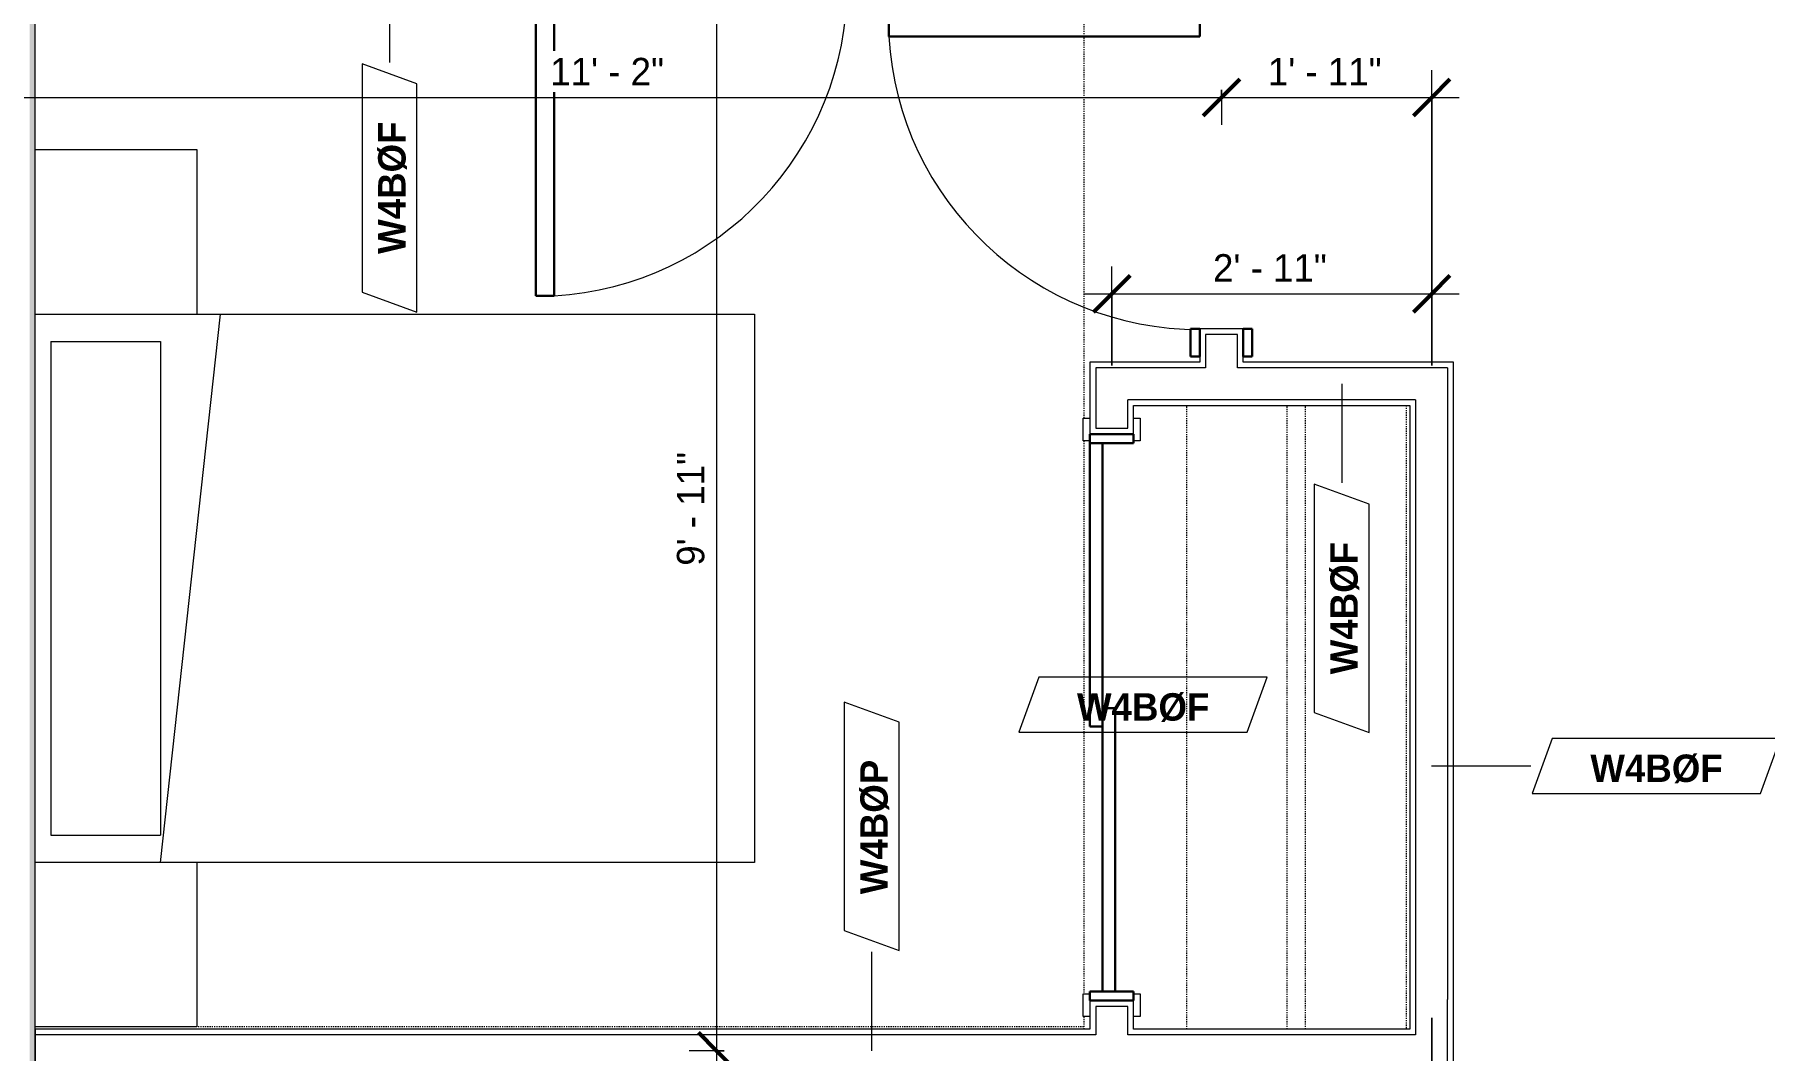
# Model space of a CAD drawing. Header units: inches. Extents: x -4010 to -1814, y 9846 to 12241.
# Drawn here: x -2912.1 to -2722.9, y 11449.3 to 11560.4 of the extents above; entities that cross this region are included whole.
import ezdxf

# ---------------------------------------------------------------- set-up
doc = ezdxf.new("R2010")
doc.units = ezdxf.units.IN
doc.header["$MEASUREMENT"] = 0
doc.linetypes.add('Dash', pattern=[0.25, 0.125, -0.125])
for name, color, linetype, lineweight in [('0-1', 7, 'Continuous', 5), ('A-ANNO-DIMS', 211, 'Continuous', 9), ('A-ANNO-DIMS-32', 211, 'Continuous', 9), ('A-DOOR-3', 31, 'Continuous', 9), ('A-DOOR-4', 31, 'Continuous', 30), ('A-DOOR-FRAM-3', 31, 'Continuous', 30), ('A-WALL', 113, 'Continuous', 18), ('A-WALL-3', 113, 'Continuous', 9), ('A-WALL-IDEN', 211, 'Continuous', 9), ('I-FURN', 30, 'Continuous', 9), ('I-FURN-HDLN', 30, 'Dash', 9), ('I-WALL-1', 21, 'Continuous', 18), ('I-WALL-3', 7, 'Continuous', 9), ('Q-CASE', 31, 'Continuous', 9), ('Q-CASE-HDLN', 31, 'Dash', 9)]:
    doc.layers.add(name, color=color, linetype=linetype, lineweight=lineweight)
doc.styles.add('Century Gothic', font='ufonts.com_century-gothic.ttf', dxfattribs={"height": 3})
doc.styles.add('Century Gothic_B_1', font='GOTHICB.TTF', dxfattribs={"height": 3})
doc.dimstyles.new('OD_1__HACK_2', dxfattribs={"dimscale": 12, "dimtxt": 3.132505, "dimasz": 0.333333, "dimexe": 0.25, "dimexo": 0.166667, "dimgap": 0.041667, "dimtad": 1, "dimdec": 4, "dimrnd": 0.0625, "dimzin": 3, "dimdsep": 46, "dimlunit": 4, "dimtxsty": 'Century Gothic', "dimblk1": 'OBLIQUE', "dimblk2": 'OBLIQUE', "dimsah": 1, "dimcen": 0.09, "dimdle": 0.25, "dimazin": 0, "dimtfac": 1, "dimtdec": 4, "dimtix": 1, "dimtmove": 0, "dimatfit": 3, "dimfxl": 1, "dimtvp": 1, "dimtfill": 1, "dimfrac": 2, "dimtolj": 1, "dimtzin": 0, "dimarcsym": 2})

# ---------------------------------------------------------------- blocks, each defined once
blk = doc.blocks.new('CTR - 1st Phase - Common Walls_rvt-1-UNIT PLANS - 1ST FLOOR')
at = {"layer": 'I-WALL-1'}
blk.add_hatch(color=256, dxfattribs=at).paths.add_polyline_path([(-2912.7, 11284.29), (-2912.07, 11284.29), (-2912.07, 11641.24), (-2912.7, 11641.24), (-2912.7, 11342.82)], flags=0)
at = {"layer": 'I-WALL-3'}
blk.add_line((-2912.07, 11284.29), (-2912.07, 11640.61), dxfattribs=at)
blk = doc.blocks.new('SLIDING - FLUSH - 5-0 x 6-8-3203586-UNIT PLANS - 1ST FLOOR')
at = {"layer": 'A-DOOR-3'}
for p, q in [((-32.75, 3.25), (-30.25, 3.25)), ((-32.75, 2.5), (-32.75, 3.25)), ((-30.25, 2.5), (-32.75, 2.5)), ((-30.25, 3.25), (-30.25, 2.5)), ((30.25, 3.25), (32.75, 3.25)), ((30.25, 2.5), (30.25, 3.25)), ((32.75, 2.5), (30.25, 2.5)), ((32.75, 3.25), (32.75, 2.5)), ((-32.75, -2.25), (-30.25, -2.25)), ((-32.75, -3), (-32.75, -2.25)), ((-30.25, -3), (-32.75, -3)), ((-30.25, -2.25), (-30.25, -3)), ((30.25, -2.25), (32.75, -2.25)), ((30.25, -3), (30.25, -2.25)), ((32.75, -3), (30.25, -3)), ((32.75, -2.25), (32.75, -3))]:
    blk.add_line(p, q, dxfattribs=at)
at = {"layer": 'A-DOOR-4'}
for p, q in [((-1, -0.88), (-1, 0.5)), ((-1, 0.5), (30, 0.5)), ((30, 0.5), (30, -0.88)), ((-30, -2.25), (-30, -0.88)), ((-30, -0.88), (1, -0.88)), ((30, -0.88), (-1, -0.88)), ((1, -0.88), (1, -2.25)), ((1, -2.25), (-30, -2.25))]:
    blk.add_line(p, q, dxfattribs=at)
at = {"layer": 'A-DOOR-FRAM-3'}
for p, q in [((-31, -2.25), (-31, 2.5)), ((-31, 2.5), (-30, 2.5)), ((-30, 2.5), (-30, -2.25)), ((30, 2.5), (31, 2.5)), ((30, -2.25), (30, 2.5)), ((31, 2.5), (31, -2.25)), ((-30, -2.25), (-31, -2.25)), ((31, -2.25), (30, -2.25))]:
    blk.add_line(p, q, dxfattribs=at)
blk = doc.blocks.new('SWING - SINGLE - FLUSH - 2-10 x 6-8 - PRIVACY-3199407-UNIT PLANS - 1ST FLOOR')
at = {"layer": 'A-DOOR-3'}
blk.add_arc((17, 2.37), 34.07, 93.3657, 180, dxfattribs=at)
at = {"layer": 'A-DOOR-4'}
for p, q in [((15, 2.37), (15, 36.38)), ((17, 36.38), (15, 36.38)), ((17, 2.37), (17, 36.38)), ((17, 2.37), (15, 2.37))]:
    blk.add_line(p, q, dxfattribs=at)
at = {"layer": 'A-DOOR-FRAM-3'}
for p, q in [((-17, 3.37), (-20, 3.37)), ((-20, 3.37), (-20, 2.37)), ((-20, 2.37), (-17, 2.37)), ((-17, 2.37), (-17, 3.37)), ((20, 3.37), (17, 3.37)), ((17, 3.37), (17, 2.37)), ((17, 2.37), (20, 2.37)), ((20, 2.37), (20, 3.37)), ((-17, -2.38), (-20, -2.38)), ((-20, -2.38), (-20, -3.38)), ((-20, -3.38), (-17, -3.38)), ((-17, -3.38), (-17, -2.38)), ((20, -2.38), (17, -2.38)), ((17, -2.38), (17, -3.38)), ((17, -3.38), (20, -3.38)), ((20, -3.38), (20, -2.38))]:
    blk.add_line(p, q, dxfattribs=at)
blk = doc.blocks.new('OD_CW_Closet - OD_CW_Closet-3786599-UNIT PLANS - 1ST FLOOR')
at = {"layer": 'Q-CASE-HDLN'}
for p, q in [((0.74, -24), (0.74, 0)), ((0.74, 0), (68.99, 0)), ((68.99, 0), (68.99, -24)), ((0.74, -11), (68.99, -11)), ((0.74, -13), (68.99, -13)), ((68.99, -24), (0.74, -24))]:
    blk.add_line(p, q, dxfattribs=at)
blk = doc.blocks.new('Bed-Standard - Queen 60_ x 79_-V143-UNIT PLANS - 1ST FLOOR')
at = {"layer": 'I-FURN'}
for p, q in [((-19.31, 41.3), (40.69, 41.3)), ((-19.31, -37.39), (-19.31, 41.3)), ((40.69, 41.3), (40.69, -37.39)), ((40.69, -23.7), (-19.31, -17.13)), ((-16.31, -23.7), (37.69, -23.7)), ((-16.31, -35.7), (-16.31, -23.7)), ((37.69, -35.7), (37.69, -23.7)), ((-16.31, -35.7), (37.69, -35.7))]:
    blk.add_line(p, q, dxfattribs=at)
at = {"layer": 'I-FURN-HDLN'}
for p, q in [((-55.31, 77.3), (-7.94, 77.3)), ((-5.44, 77.3), (55.06, 77.3)), ((57.56, 77.3), (58.94, 77.3)), ((58.69, 77.3), (58.69, -37.39)), ((63.69, 77.3), (64.69, 77.3)), ((64.69, 77.3), (64.69, 75.61)), ((64.69, 68.86), (64.69, -13.39)), ((-55.31, 17.36), (-55.31, 51.36)), ((-55.31, -37.39), (-55.31, -37.2))]:
    blk.add_line(p, q, dxfattribs=at)
blk = doc.blocks.new('Table-Night Stand - 18_ x 18_ x 24_-V144-UNIT PLANS - 1ST FLOOR')
at = {"layer": 'I-FURN'}
for p, q in [((0.15, 0), (18.15, 0)), ((18.15, 0), (18.15, -17.69))]:
    blk.add_line(p, q, dxfattribs=at)
blk = doc.blocks.new('Table-Night Stand - 18_ x 18_ x 24_-V145-UNIT PLANS - 1ST FLOOR')
at = {"layer": 'I-FURN'}
for p, q in [((0.15, 0), (18.15, 0)), ((0.15, -17.69), (0.15, 0))]:
    blk.add_line(p, q, dxfattribs=at)
blk = doc.blocks.new('DIMBLOCK238-UNIT PLANS - 1ST FLOOR')
at = {"layer": 'A-ANNO-DIMS-32', "lineweight": 50}
for p, q in [((-2837.54, 11568.24), (-2839.54, 11570.24)), ((-2837.54, 11568.24), (-2835.54, 11566.24)), ((-2837.54, 11449.24), (-2839.54, 11451.24)), ((-2837.54, 11449.24), (-2835.54, 11447.24))]:
    blk.add_line(p, q, dxfattribs=at)
at = {"layer": 'A-ANNO-DIMS-32'}
for p, q in [((-2836.71, 11568.24), (-2840.54, 11568.24)), ((-2837.54, 11568.24), (-2837.54, 11449.24)), ((-2837.54, 11568.24), (-2836.71, 11568.24)), ((-2836.71, 11449.24), (-2840.54, 11449.24)), ((-2837.54, 11449.24), (-2836.71, 11449.24))]:
    blk.add_line(p, q, dxfattribs=at)
at = {"layer": 'A-ANNO-DIMS-32', "color": 0, "insert": (-2841.89, 11502.33), "char_height": 3, "width": 15.394, "attachment_point": 1, "rotation": 90, "line_spacing_factor": 0.984502, "style": 'Century Gothic', "bg_fill": 3, "box_fill_scale": 1.25, "bg_fill_color": 256, "bg_fill_true_color": 13158600, "bg_fill_transparency": 0}
blk.add_mtext('9\' - 11"', dxfattribs=at)
blk = doc.blocks.new('_Oblique')
at = {"color": 0, "linetype": 'ByBlock', "lineweight": -2}
blk.add_line((-0.5, -0.5), (0.5, 0.5), dxfattribs=at)
blk = doc.blocks.new('DIMBLOCK239-UNIT PLANS - 1ST FLOOR')
at = {"layer": 'A-ANNO-DIMS-32', "lineweight": 50}
for p, q in [((-2837.54, 11449.24), (-2839.54, 11451.24)), ((-2837.54, 11449.24), (-2835.54, 11447.24)), ((-2837.54, 11414.24), (-2839.54, 11416.24)), ((-2837.54, 11414.24), (-2835.54, 11412.24))]:
    blk.add_line(p, q, dxfattribs=at)
at = {"layer": 'A-ANNO-DIMS-32'}
for p, q in [((-2836.71, 11449.24), (-2840.54, 11449.24)), ((-2837.54, 11449.24), (-2837.54, 11411.24)), ((-2837.54, 11449.24), (-2836.71, 11449.24)), ((-2804.45, 11414.24), (-2840.54, 11414.24)), ((-2837.54, 11414.24), (-2804.45, 11414.24))]:
    blk.add_line(p, q, dxfattribs=at)
at = {"layer": 'A-ANNO-DIMS-32', "color": 0, "insert": (-2841.89, 11425.33), "char_height": 3, "width": 15.394, "attachment_point": 1, "rotation": 90, "line_spacing_factor": 0.984502, "style": 'Century Gothic', "bg_fill": 3, "box_fill_scale": 1.25, "bg_fill_color": 256, "bg_fill_true_color": 13158600, "bg_fill_transparency": 0}
blk.add_mtext('2\' - 11"', dxfattribs=at)
blk = doc.blocks.new('DIMBLOCK240-UNIT PLANS - 1ST FLOOR')
at = {"layer": 'A-ANNO-DIMS-32'}
for p, q in [((-2794.32, 11524.24), (-2794.32, 11535.07)), ((-2759.32, 11524.24), (-2759.32, 11535.07)), ((-2797.32, 11532.07), (-2756.32, 11532.07)), ((-2794.32, 11532.07), (-2794.32, 11524.24)), ((-2759.32, 11532.07), (-2759.32, 11524.24))]:
    blk.add_line(p, q, dxfattribs=at)
at = {"layer": 'A-ANNO-DIMS-32', "lineweight": 50}
for p, q in [((-2794.32, 11532.07), (-2792.32, 11534.07)), ((-2759.32, 11532.07), (-2757.32, 11534.07)), ((-2794.32, 11532.07), (-2796.32, 11530.07)), ((-2759.32, 11532.07), (-2761.32, 11530.07))]:
    blk.add_line(p, q, dxfattribs=at)
at = {"layer": 'A-ANNO-DIMS-32', "color": 0, "insert": (-2783.24, 11536.42), "char_height": 3, "width": 15.394, "attachment_point": 1, "line_spacing_factor": 0.984502, "style": 'Century Gothic', "bg_fill": 3, "box_fill_scale": 1.25, "bg_fill_color": 256, "bg_fill_true_color": 13158600, "bg_fill_transparency": 0}
blk.add_mtext('2\' - 11"', dxfattribs=at)
blk = doc.blocks.new('DIMBLOCK242-UNIT PLANS - 1ST FLOOR')
at = {"layer": 'A-ANNO-DIMS-32'}
for p, q in [((-2759.32, 11452.86), (-2759.32, 11401.82)), ((-2759.32, 11404.82), (-2759.32, 11452.86)), ((-2802.45, 11412.24), (-2802.45, 11401.82)), ((-2802.45, 11404.82), (-2802.45, 11412.24)), ((-2802.45, 11404.82), (-2756.32, 11404.82))]:
    blk.add_line(p, q, dxfattribs=at)
at = {"layer": 'A-ANNO-DIMS-32', "lineweight": 50}
for p, q in [((-2802.45, 11404.82), (-2800.45, 11406.82)), ((-2759.32, 11404.82), (-2757.32, 11406.82)), ((-2802.45, 11404.82), (-2804.45, 11402.82)), ((-2759.32, 11404.82), (-2761.32, 11402.82))]:
    blk.add_line(p, q, dxfattribs=at)
at = {"layer": 'A-ANNO-DIMS-32', "color": 0, "insert": (-2789.96, 11409.17), "char_height": 3, "width": 21.7784, "attachment_point": 1, "line_spacing_factor": 0.984502, "style": 'Century Gothic', "bg_fill": 3, "box_fill_scale": 1.25, "bg_fill_color": 256, "bg_fill_true_color": 13158600, "bg_fill_transparency": 0}
blk.add_mtext('3\' - 7 1/8"', dxfattribs=at)
blk = doc.blocks.new('DIMBLOCK243-UNIT PLANS - 1ST FLOOR')
at = {"layer": 'A-ANNO-DIMS-32', "lineweight": 50}
for p, q in [((-2916.32, 11553.56), (-2914.32, 11555.56)), ((-2782.32, 11553.56), (-2780.32, 11555.56)), ((-2916.32, 11553.56), (-2918.32, 11551.56)), ((-2782.32, 11553.56), (-2784.32, 11551.56))]:
    blk.add_line(p, q, dxfattribs=at)
at = {"layer": 'A-ANNO-DIMS-32'}
for p, q in [((-2916.32, 11554.39), (-2916.32, 11550.56)), ((-2916.32, 11553.56), (-2916.32, 11554.39)), ((-2782.32, 11554.39), (-2782.32, 11550.56)), ((-2782.32, 11553.56), (-2782.32, 11554.39)), ((-2919.32, 11553.56), (-2782.32, 11553.56))]:
    blk.add_line(p, q, dxfattribs=at)
at = {"layer": 'A-ANNO-DIMS-32', "color": 0, "insert": (-2855.74, 11557.9), "char_height": 3, "width": 15.394, "attachment_point": 1, "line_spacing_factor": 0.984502, "style": 'Century Gothic', "bg_fill": 3, "box_fill_scale": 1.25, "bg_fill_color": 256, "bg_fill_true_color": 13158600, "bg_fill_transparency": 0}
blk.add_mtext('11\' - 2"', dxfattribs=at)
blk = doc.blocks.new('DIMBLOCK244-UNIT PLANS - 1ST FLOOR')
at = {"layer": 'A-ANNO-DIMS-32'}
for p, q in [((-2759.32, 11524.24), (-2759.32, 11556.56)), ((-2782.32, 11554.39), (-2782.32, 11550.56)), ((-2782.32, 11553.56), (-2782.32, 11554.39)), ((-2782.32, 11553.56), (-2756.32, 11553.56)), ((-2759.32, 11553.56), (-2759.32, 11524.24))]:
    blk.add_line(p, q, dxfattribs=at)
at = {"layer": 'A-ANNO-DIMS-32', "lineweight": 50}
for p, q in [((-2782.32, 11553.56), (-2780.32, 11555.56)), ((-2759.32, 11553.56), (-2757.32, 11555.56)), ((-2782.32, 11553.56), (-2784.32, 11551.56)), ((-2759.32, 11553.56), (-2761.32, 11551.56))]:
    blk.add_line(p, q, dxfattribs=at)
at = {"layer": 'A-ANNO-DIMS-32', "color": 0, "insert": (-2777.24, 11557.9), "char_height": 3, "width": 15.394, "attachment_point": 1, "line_spacing_factor": 0.984502, "style": 'Century Gothic', "bg_fill": 3, "box_fill_scale": 1.25, "bg_fill_color": 256, "bg_fill_true_color": 13158600, "bg_fill_transparency": 0}
blk.add_mtext('1\' - 11"', dxfattribs=at)
blk = doc.blocks.new('Wall Tag - Arch Wall-3956453-UNIT PLANS - 1ST FLOOR')
at = {"layer": 'A-WALL-IDEN'}
for p, q in [((-0.3561, 0.0937), (-0.4244, -0.0937)), ((0.4244, 0.0937), (-0.3561, 0.0937)), ((0.3561, -0.0937), (0.4244, 0.0937)), ((-0.4244, -0.0937), (0.3561, -0.0937))]:
    blk.add_line(p, q, dxfattribs=at)

msp = doc.modelspace()

# ---------------------------------------------------------------- linework, layer by layer
at = {"layer": 'A-WALL'}
for p, q in [((-2784.07374, 11527.6144), (-2784.07374, 11523.9894)), ((-2780.57374, 11527.6144), (-2784.07374, 11527.6144)), ((-2780.57374, 11523.9894), (-2780.57374, 11527.6144)), ((-2796.07374, 11523.9894), (-2796.07374, 11517.3644)), ((-2784.07374, 11523.9894), (-2796.07374, 11523.9894)), ((-2757.57374, 11523.9894), (-2780.57374, 11523.9894)), ((-2757.57374, 11523.9894), (-2757.57374, 11454.85981)), ((-2792.57374, 11517.3644), (-2792.57374, 11520.4894)), ((-2761.07374, 11520.4894), (-2792.57374, 11520.4894)), ((-2761.07374, 11520.4894), (-2761.07374, 11454.85981)), ((-2796.07374, 11517.3644), (-2792.57374, 11517.3644)), ((-2792.57374, 11454.1144), (-2796.07374, 11454.1144)), ((-2796.07374, 11454.1144), (-2796.07374, 11450.9894)), ((-2792.57374, 11450.9894), (-2792.57374, 11454.1144)), ((-2761.07374, 11454.85981), (-2761.07374, 11450.9894)), ((-2757.57374, 11446.4894), (-2757.57374, 11454.85981)), ((-2796.07374, 11450.9894), (-2912.07374, 11450.9894)), ((-2761.07374, 11450.9894), (-2792.57374, 11450.9894))]:
    msp.add_line(p, q, dxfattribs=at)
at = {"layer": 'A-WALL-3'}
for p, q in [((-2784.69874, 11528.2394), (-2784.69874, 11524.6144)), ((-2779.94874, 11528.2394), (-2784.69874, 11528.2394)), ((-2779.94874, 11524.6144), (-2779.94874, 11528.2394)), ((-2796.69874, 11524.6144), (-2796.69874, 11516.7394)), ((-2784.69874, 11524.6144), (-2796.69874, 11524.6144)), ((-2756.94874, 11524.6144), (-2779.94874, 11524.6144)), ((-2756.94874, 11454.85981), (-2756.94874, 11524.6144)), ((-2791.94874, 11516.7394), (-2791.94874, 11519.8644)), ((-2791.94874, 11519.8644), (-2761.69874, 11519.8644)), ((-2761.69874, 11519.8644), (-2761.69874, 11454.85981)), ((-2796.69874, 11516.7394), (-2791.94874, 11516.7394)), ((-2796.69874, 11454.7394), (-2796.69874, 11451.6144)), ((-2791.94874, 11454.7394), (-2796.69874, 11454.7394)), ((-2791.94874, 11451.6144), (-2791.94874, 11454.7394)), ((-2761.69874, 11454.85981), (-2761.69874, 11451.6144)), ((-2756.94874, 11445.8644), (-2756.94874, 11454.85981)), ((-2796.69874, 11451.6144), (-2912.07374, 11451.6144)), ((-2912.07374, 11451.6144), (-2912.07374, 11446.8644)), ((-2761.69874, 11451.6144), (-2791.94874, 11451.6144))]:
    msp.add_line(p, q, dxfattribs=at)
at = {"layer": 'A-WALL-IDEN'}
msp.add_line((-2759.32374, 11480.42307), (-2748.48058, 11480.42307), dxfattribs=at)

# ---------------------------------------------------------------- block references
at = {"layer": '0-1'}
msp.add_blockref('CTR - 1st Phase - Common Walls_rvt-1-UNIT PLANS - 1ST FLOOR', (0, 0), dxfattribs=at)
at = {"layer": 'A-DOOR-3'}
for name, p, rotation in [('SWING - SINGLE - FLUSH - 2-10 x 6-8 - PRIVACY-3199407-UNIT PLANS - 1ST FLOOR', (-2840.32374, 11568.2394), 180), ('SWING - SINGLE - FLUSH - 2-10 x 6-8 - PRIVACY-3199407-UNIT PLANS - 1ST FLOOR', (-2782.32374, 11545.2394), 89.99999999996638), ('SLIDING - FLUSH - 5-0 x 6-8-3203586-UNIT PLANS - 1ST FLOOR', (-2794.44874, 11485.7394), 269.9999999999577)]:
    msp.add_blockref(name, p, dxfattribs=dict(at, rotation=rotation))
at = {"layer": 'A-WALL-IDEN', "xscale": 31.99999999999999, "yscale": 31.99999999999999, "zscale": 31.99999999999999, "rotation": 89.99999999999991}
for p in [(-2769.15926, 11497.66454), (-2820.57232, 11473.81426)]:
    msp.add_blockref('Wall Tag - Arch Wall-3956453-UNIT PLANS - 1ST FLOOR', p, dxfattribs=at)
at = {"layer": 'A-WALL-IDEN', "xscale": 31.99999999999999, "yscale": 31.99999999999999, "zscale": 31.99999999999999}
for p in [(-2790.90572, 11487.13373), (-2734.74888, 11480.42307)]:
    msp.add_blockref('Wall Tag - Arch Wall-3956453-UNIT PLANS - 1ST FLOOR', p, dxfattribs=at)
at = {"layer": 'I-FURN', "rotation": 269.9999999999706}
for name, p in [('Bed-Standard - Queen 60_ x 79_-V143-UNIT PLANS - 1ST FLOOR', (-2874.68274, 11510.55292)), ('Table-Night Stand - 18_ x 18_ x 24_-V145-UNIT PLANS - 1ST FLOOR', (-2894.38765, 11548.01139)), ('Table-Night Stand - 18_ x 18_ x 24_-V144-UNIT PLANS - 1ST FLOOR', (-2894.38765, 11470.01139))]:
    msp.add_blockref(name, p, dxfattribs=at)
at = {"layer": 'Q-CASE', "rotation": 89.99999999997871}
msp.add_blockref('OD_CW_Closet - OD_CW_Closet-3786599-UNIT PLANS - 1ST FLOOR', (-2786.11241, 11450.87669), dxfattribs=at)

# ---------------------------------------------------------------- texts
at = {"layer": 'A-WALL-IDEN', "char_height": 3, "attachment_point": 1, "rotation": 90, "style": 'Century Gothic_B_1'}
for s, insert, width in [('W4BØF', (-2770.40679, 11490.44861), 17.372), ('W4BØP', (-2821.81986, 11466.38416), 17.877)]:
    msp.add_mtext(s, dxfattribs=dict(at, insert=insert, width=width))
at = {"layer": 'A-WALL-IDEN', "char_height": 3, "width": 17.372, "attachment_point": 1, "style": 'Century Gothic_B_1'}
for insert in [(-2798.12164, 11488.38127), (-2741.9648, 11481.67061)]:
    msp.add_mtext('W4BØF', dxfattribs=dict(at, insert=insert))

# ---------------------------------------------------------------- next in the draw order: dimensions: what is measured, and where the dimension line sits
at = {"layer": 'A-ANNO-DIMS'}
dim = msp.add_linear_dim(base=(-2837.54024, 11449.2394), p1=(-2834.71182, 11568.2394), p2=(-2834.71182, 11449.2394), angle=90, dimstyle='OD_1__HACK_2', override={"dimpost": '<>', "dimfxl": 119}, dxfattribs=at)
dim.commit()
dim.dimension.update_dxf_attribs({"geometry": 'DIMBLOCK238-UNIT PLANS - 1ST FLOOR', "text_midpoint": (-2839.6157, 11508.7394)})
dim = msp.add_linear_dim(base=(-2759.32374, 11532.07194), p1=(-2794.32374, 11522.2394), p2=(-2759.32374, 11522.2394), dimstyle='OD_1__HACK_2', override={"dimpost": '<>', "dimfxl": 35}, dxfattribs=at)
dim.commit()
dim.dimension.update_dxf_attribs({"geometry": 'DIMBLOCK240-UNIT PLANS - 1ST FLOOR', "text_midpoint": (-2776.82374, 11534.10967)})

# ---------------------------------------------------------------- next in the draw order: dimensions: what is measured, and where the dimension line sits
dim = msp.add_linear_dim(base=(-2782.32374, 11553.55963), p1=(-2916.32374, 11556.38806), p2=(-2782.32374, 11556.38806), dimstyle='OD_1__HACK_2', override={"dimpost": '<>', "dimfxl": 134}, dxfattribs=at)
dim.commit()
dim.dimension.update_dxf_attribs({"geometry": 'DIMBLOCK243-UNIT PLANS - 1ST FLOOR', "text_midpoint": (-2849.32374, 11555.59736)})
dim = msp.add_linear_dim(base=(-2837.54024, 11414.2394), p1=(-2834.71182, 11449.2394), p2=(-2802.44874, 11414.2394), angle=90, dimstyle='OD_1__HACK_2', override={"dimpost": '<>', "dimfxl": 47.601537}, dxfattribs=at)
dim.commit()
dim.dimension.update_dxf_attribs({"geometry": 'DIMBLOCK239-UNIT PLANS - 1ST FLOOR', "text_midpoint": (-2839.57797, 11431.7394)})

# ---------------------------------------------------------------- next in the draw order: linework, layer by layer
at = {"layer": 'A-WALL-IDEN'}
for p, q in [((-2873.31812, 11568.2394), (-2873.31812, 11557.39624)), ((-2820.57232, 11449.2394), (-2820.57232, 11460.08255))]:
    msp.add_line(p, q, dxfattribs=at)

# ---------------------------------------------------------------- next in the draw order: block references
at = {"layer": 'A-WALL-IDEN', "xscale": 31.99999999999999, "yscale": 31.99999999999999, "zscale": 31.99999999999999, "rotation": 89.99999999999991}
msp.add_blockref('Wall Tag - Arch Wall-3956453-UNIT PLANS - 1ST FLOOR', (-2873.31812, 11543.66454), dxfattribs=at)

# ---------------------------------------------------------------- next in the draw order: texts
at = {"layer": 'A-WALL-IDEN', "insert": (-2874.56565, 11536.44861), "char_height": 3, "width": 17.372, "attachment_point": 1, "rotation": 90, "style": 'Century Gothic_B_1'}
msp.add_mtext('W4BØF', dxfattribs=at)

# ---------------------------------------------------------------- next in the draw order: dimensions: what is measured, and where the dimension line sits
at = {"layer": 'A-ANNO-DIMS'}
for base, p1, p2, override, picture, middle in [((-2759.32374, 11553.55963), (-2782.32374, 11556.38806), (-2759.32374, 11522.2394), {"dimpost": '<>', "dimfxl": 41.171973}, 'DIMBLOCK244-UNIT PLANS - 1ST FLOOR', (-2770.82374, 11555.55963)), ((-2759.32374, 11404.82249), (-2802.44874, 11414.2394), (-2759.32374, 11454.85981), {"dimpost": '<>', "dimfxl": 59.243425}, 'DIMBLOCK242-UNIT PLANS - 1ST FLOOR', (-2780.88624, 11407.06416))]:
    dim = msp.add_linear_dim(base=base, p1=p1, p2=p2, dimstyle='OD_1__HACK_2', override=override, dxfattribs=at)
    dim.commit()
    dim.dimension.update_dxf_attribs({"geometry": picture, "text_midpoint": middle})

# ---------------------------------------------------------------- next in the draw order: linework, layer by layer
at = {"layer": 'A-WALL-IDEN'}
msp.add_line((-2769.15926, 11522.2394), (-2769.15926, 11511.39624), dxfattribs=at)

doc.saveas('drawing.dxf')
